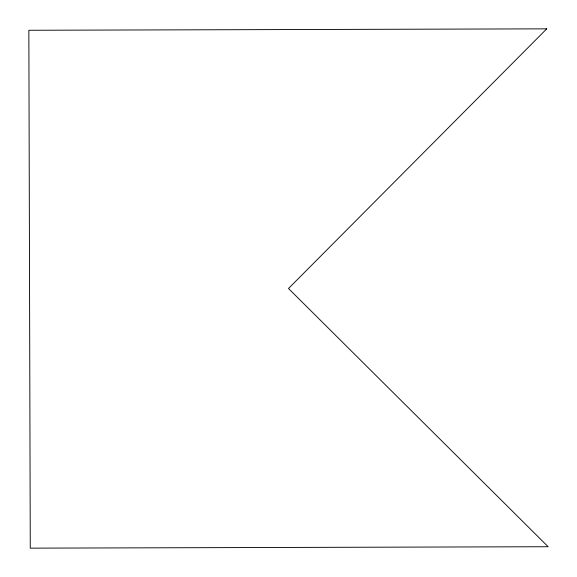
<?xml version="1.0" encoding="UTF-8"?>
<svg xmlns="http://www.w3.org/2000/svg" width="577" height="577" viewBox="0 0 577 577"><rect width="100%" height="100%" fill="white"/><g stroke="black" fill="none" stroke-linecap="round" stroke-linejoin="round"><path stroke-width="0.87" d="M546.729 28.85L288.5 288.5L548.15 546.729L30.271 548.15L28.85 30.271L546.729 28.85"/></g></svg>
